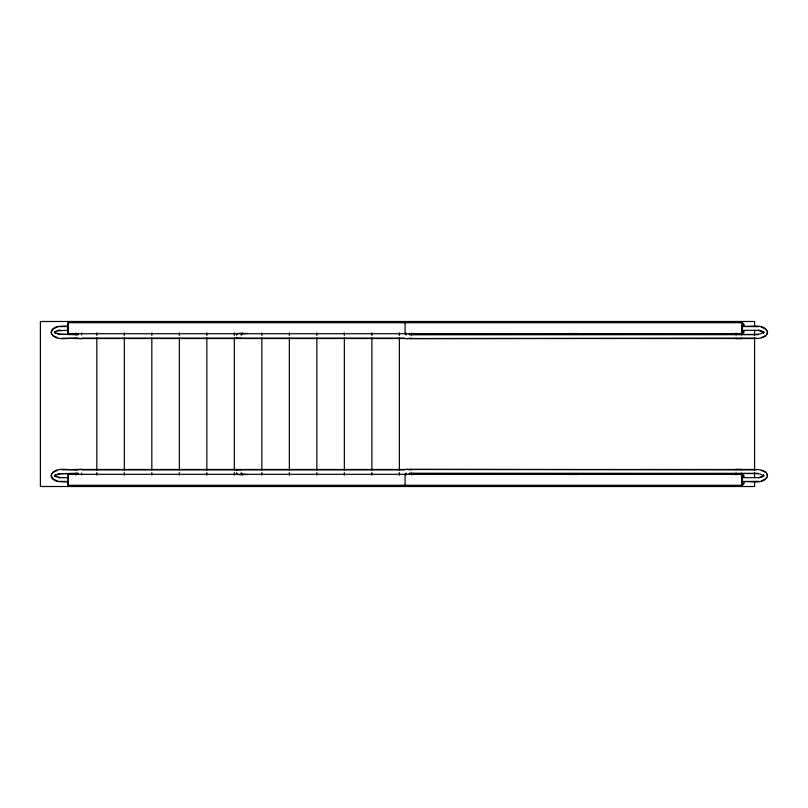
<?xml version="1.0" encoding="UTF-8"?>
<svg xmlns="http://www.w3.org/2000/svg" width="808" height="808" viewBox="0 0 808 808"><rect width="100%" height="100%" fill="white"/><g stroke="black" fill="none" stroke-linecap="round" stroke-linejoin="round"><path stroke-width="1.21" d="M67.832 323.24L68.034 333.704L68.034 322.735L742.118 322.715L742.118 333.714L68.246 333.724M68.175 485.275L68.215 474.286L68.034 485.265L742.118 485.285L742.118 474.286L68.145 474.316M742.118 331.048L741.582 334.987M744.188 331.007L744.158 331.32A2.575 2.575 0 0 1 741.946 333.542L741.623 333.563M742.118 482.588L741.603 483.033M744.188 482.538L744.158 482.851A2.575 2.575 0 0 1 741.946 485.073L741.623 485.093M767.216 332.644L767.166 331.856M767.166 476.144L767.216 475.356M51.429 331.856L53.318 328.866L57.297 327.089M51.752 474.094L52.136 473.427M766.842 333.906L766.459 334.573M742.996 483.78L742.4 483.436L742.946 483.851M766.792 477.407L765.277 479.134L761.298 480.911M243.218 333.542L241.946 334.138A1.828 0.939 -90 0 0 241.471 334.966M236.027 338.633L236.118 338.501A2.717 1.404 -90 0 0 236.31 338.158M742.946 324.149L742.4 324.564L742.996 324.22M741.774 482.689L741.572 481.901M763.035 476.558C764.095 475.054 763.934 476.205 763.57 475.094L762.166 476.629L758.449 477.599L742.118 477.72M741.35 476.841L741.572 477.629M405.081 322.715L405.081 333.714M405.081 474.286L405.081 485.285M53.187 472.286L57.206 470.438M55.136 475.094C55.197 475.821 54.419 474.882 55.297 475.922L60.156 477.599L68.337 477.72M763.459 332.906C763.409 332.179 764.186 333.118 763.297 332.078L758.449 330.401L742.118 330.28M765.408 335.714L761.389 337.562M763.297 476.316L758.49 477.942M56.328 331.038C55.449 331.755 54.156 332.169 55.025 332.906L55.813 331.684L58.156 330.775L68.337 330.28M741.572 330.371L741.39 331.189M236.38 334.906A2.515 1.293 -90 0 1 237.087 333.512L242.915 333.128M58.075 330.442L60.115 330.058M58.166 473.74L78.325 473.236M81.547 333.563L81.861 333.542A2.575 2.575 0 0 0 82.517 333.371M411.585 333.563L411.898 333.542A2.575 2.575 0 0 0 412.555 333.371M76.002 474.437L75.689 474.458A2.575 2.575 0 0 0 75.043 474.629M406.04 474.437L405.727 474.458A2.575 2.575 0 0 0 405.081 474.629M736.078 474.437L735.765 474.458A2.575 2.575 0 0 0 735.118 474.629M59.711 326.644L68.276 326.493M758.439 334.633L409.262 334.764M758.884 481.356L742.118 481.507M68.266 326.149C62.751 326.27 52.742 325.018 50.995 332.229C54.136 342.925 71.215 336.593 78.325 338.512M742.118 326.149C749.117 327.684 764.307 322.352 767.6 332.229C767.095 337.391 760.53 338.431 756.369 338.512L409.262 338.512M742.118 326.493L758.884 326.644M241.976 333.542L246.723 333.522A2.575 2.575 0 0 0 247.379 333.351M78.325 334.421L60.206 334.29L56.59 333.351L54.894 332.007L55.358 332.805L55.116 331.967L55.136 332.906M409.262 334.421L756.227 334.421L760.338 333.926L763.701 332.007L763.237 332.805L763.489 331.967L763.55 332.926C763.954 331.775 764.095 332.957 763.035 331.442M78.325 334.764L58.166 334.26M62.236 338.168L81.547 338.633L76.053 338.158M81.739 338.168L404.949 338.168M756.359 338.168L406.091 338.633L411.585 338.158M81.719 338.512L404.929 338.512M78.325 469.488C71.215 471.407 54.136 465.075 50.995 475.771C52.742 482.982 62.751 481.73 68.266 481.851M81.719 469.488L404.929 469.488M409.262 469.488L756.369 469.488C760.53 469.488 767.782 470.811 767.499 476.245C763.55 485.507 749.248 480.316 742.118 481.851M62.236 469.832L81.547 469.367L76.053 469.842M81.739 469.832L404.949 469.832M756.359 469.832L406.091 469.367L411.585 469.842M409.262 473.236L758.439 473.367M78.325 473.579L60.206 473.71L56.59 474.649L54.894 475.993L55.358 475.195L55.116 476.033L55.045 475.074C54.126 475.841 55.459 476.225 56.328 476.962M409.262 473.579L756.227 473.579L760.338 474.074L763.701 475.993L763.237 475.195L763.489 476.033L763.459 475.094M242.915 474.872L237.087 474.488A2.515 1.293 90 0 1 236.38 473.094M241.976 474.458L246.723 474.478A2.575 2.575 0 0 1 247.379 474.649M68.276 481.507L59.711 481.356M741.623 322.907L741.946 322.927A2.575 2.575 0 0 1 744.158 325.149L744.188 325.462M741.603 324.968L742.118 325.483M736.078 333.563L735.765 333.542A2.575 2.575 0 0 1 735.118 333.371M406.04 333.563L405.727 333.542A2.575 2.575 0 0 1 405.081 333.371M76.002 333.563L75.689 333.542A2.575 2.575 0 0 1 75.043 333.371M741.623 474.437L741.946 474.458A2.575 2.575 0 0 1 744.158 476.68L744.188 476.993M411.585 474.437L411.898 474.458A2.575 2.575 0 0 1 412.555 474.629M81.547 474.437L81.861 474.458A2.575 2.575 0 0 1 82.517 474.629M741.542 326.089L741.774 325.311M758.49 330.058L763.297 331.684M58.075 477.558L60.115 477.942M761.298 327.089L765.277 328.866L766.792 330.593M761.389 470.438L765.408 472.286M57.206 337.562L53.187 335.714M57.297 480.911L53.318 479.134L51.429 476.144M766.459 473.427L766.842 474.094M52.136 334.573L51.752 333.906M236.027 469.367L236.118 469.499A2.717 1.404 -90 0 1 236.31 469.842M243.218 474.458L241.946 473.862A1.828 0.939 90 0 1 241.471 473.034M742.118 477.013L741.582 473.013M754.581 326.533L754.581 321.493L40.4 321.493L40.4 486.507L754.581 486.507L754.581 481.467M754.581 330.31L754.581 335.35M754.581 337.865L754.581 470.135M754.581 472.65L754.581 477.69M741.865 326.119L741.865 330.351M741.865 477.649L741.865 481.881M741.582 338.108L741.582 338.643L736.088 338.643L736.088 338.108M741.582 469.892L741.582 469.357L736.088 469.357L736.088 469.892M736.088 333.149L736.088 334.987M736.088 473.013L736.088 474.851M411.585 333.128L411.585 334.966M411.585 473.034L411.585 474.872M406.091 333.128L406.091 334.966M406.091 473.034L406.091 474.872M399.364 332.825L399.364 335.35M399.364 337.865L399.364 470.135M399.364 472.65L399.364 475.175M371.862 332.825L371.862 335.35M371.862 337.865L371.862 470.135M371.862 472.65L371.862 475.175M344.349 332.825L344.349 335.35M344.349 337.865L344.349 470.135M344.349 472.65L344.349 475.175M316.847 332.825L316.847 335.35M316.847 337.865L316.847 470.135M316.847 472.65L316.847 475.175M289.345 332.825L289.345 335.35M289.345 337.865L289.345 470.135M289.345 472.65L289.345 475.175M261.843 332.825L261.843 335.35M261.843 337.865L261.843 470.135M261.843 472.65L261.843 475.175M235.754 338.188L240.834 338.501A2.717 1.404 -90 0 0 241.016 338.158M235.754 469.812L240.834 469.499A2.717 1.404 -90 0 1 241.016 469.842M234.34 332.825L234.34 335.35M234.34 337.865L234.34 470.135M234.34 472.65L234.34 475.175M206.838 332.825L206.838 335.35M206.838 337.865L206.838 470.135M206.838 472.65L206.838 475.175M179.336 332.825L179.336 335.35M179.336 337.865L179.336 470.135M179.336 472.65L179.336 475.175M151.833 332.825L151.833 335.35M151.833 337.865L151.833 470.135M151.833 472.65L151.833 475.175M124.331 332.825L124.331 335.35M124.331 337.865L124.331 470.135M124.331 472.65L124.331 475.175M96.829 332.825L96.829 335.35M96.829 337.865L96.829 470.135M96.829 472.65L96.829 475.175M81.547 333.128L81.547 334.966M81.547 473.034L81.547 474.872M76.053 333.128L76.053 334.966M76.053 473.034L76.053 474.872M577.568 333.371A2.575 2.575 0 0 1 576.922 333.542L570.751 333.542A2.575 2.575 0 0 1 570.095 333.371M236.754 334.966A1.828 0.939 -90 0 1 237.128 334.239M241.087 334.906A2.515 1.293 -90 0 1 241.804 333.512M237.128 473.761A1.828 0.939 90 0 1 236.754 473.034M241.804 474.488A2.515 1.293 -90 0 1 241.087 473.094M577.568 474.629A2.575 2.575 0 0 0 576.922 474.458L570.751 474.458A2.575 2.575 0 0 0 570.095 474.629M742.39 475.872L743.057 476.023L742.39 475.872M742.38 331.957L743.047 332.149L742.39 331.957M742.34 323.796L741.996 324.382L743.027 324.978L743.37 324.382L742.34 323.796M742.35 331.452L742.35 332.644L743.037 332.644L743.037 331.452L742.35 331.452M742.35 475.356L742.35 476.548L743.037 476.548L743.037 475.356L742.35 475.356M742.34 483.022L741.996 483.618L743.027 484.204L743.37 483.618L742.34 483.022"/></g></svg>
